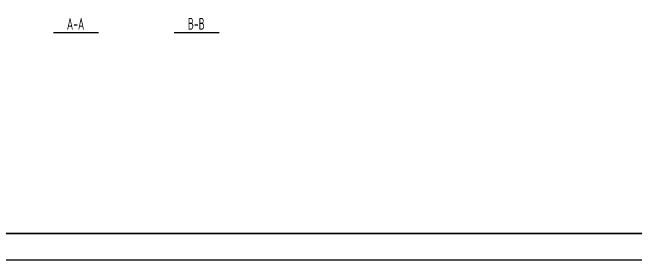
# Model space of a CAD drawing. Extents: x 447413 to 2975780, y -1432727 to 1301644.
# Drawn here: x 2359291 to 2394615, y -689635 to -675574 of the extents above; entities that cross this region are included whole.
import ezdxf
from ezdxf.enums import TextEntityAlignment as Align

# ---------------------------------------------------------------- set-up
doc = ezdxf.new("R2010")
doc.units = 0
doc.header["$LTSCALE"] = 1000
doc.header["$MEASUREMENT"] = 0
doc.layers.add('TEXT', color=6, linetype='Continuous')
doc.layers.add('图框', color=253, linetype='Continuous')
doc.layers.add('THICK', color=6, linetype='Continuous', lineweight=0)
doc.styles.add('TSSD_Dimension', font='sysz.shx', dxfattribs={"width": 0.7, "bigfont": 'syfs.shx'})

# ---------------------------------------------------------------- blocks, each defined once
blk = doc.blocks.new('A$C6B0021A6')
at = {"layer": '图框', "color": 2, "const_width": 40, "elevation": -84000}
blk.add_lwpolyline([(20, 84120), (118920, 84120), (118920, 20), (20, 20)], close=True, dxfattribs=at)
at = {"layer": '图框', "color": 153, "const_width": 58, "elevation": -84000}
blk.add_lwpolyline([(111420, 1020), (2520, 1020), (2520, 83120), (111420, 83120)], close=True, dxfattribs=at)

msp = doc.modelspace()

# ---------------------------------------------------------------- linework, layer by layer
at = {"layer": 'THICK', "const_width": 83.3, "elevation": 126000}
for points in [[(2364173.1, -676716.7), (2361612.2, -676716.7)], [(2371018.2, -676716.7), (2368457.2, -676716.7)]]:
    msp.add_lwpolyline(points, dxfattribs=at)

# ---------------------------------------------------------------- block references
at = {"xscale": 1.5, "yscale": 1.5, "zscale": 1.5}
msp.add_blockref('A$C6B0021A6', (2253712, -689635.5, 126000), dxfattribs=at)

# ---------------------------------------------------------------- texts
at = {"layer": 'TEXT', "color": 7, "style": 'TSSD_Dimension', "width": 0.7}
for s, p in [('A-A', (2362867.8, -676550, 126000)), ('B-B', (2369712.9, -676550, 126000))]:
    msp.add_text(s, height=666.67, dxfattribs=at).set_placement(p, align=Align.CENTER)

doc.saveas('drawing.dxf')
